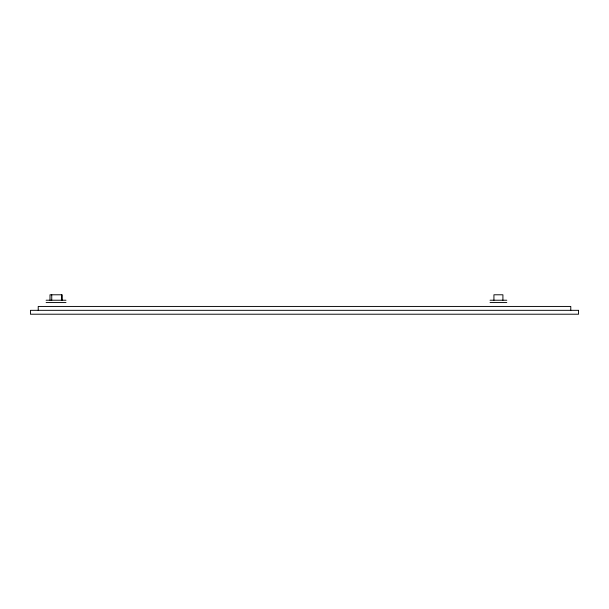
<?xml version="1.0" encoding="UTF-8"?>
<svg xmlns="http://www.w3.org/2000/svg" width="609" height="609" viewBox="0 0 609 609"><rect width="100%" height="100%" fill="white"/><g stroke="black" fill="none" stroke-linecap="round" stroke-linejoin="round"><path stroke-width="0.91" d="M46.109 300.229L65.978 300.229M490.047 300.229L506.795 300.229M46.109 302.559L65.978 302.559M490.047 302.559L506.795 302.559M570.778 310.331L570.778 306.441L38.222 306.441L38.222 310.331M502.912 300.229L502.912 294.786L493.929 294.786L493.929 300.229M62.095 300.229L62.095 294.786L49.999 294.786L49.999 300.229M61.73 294.786L61.73 300.229M51.742 294.786L51.742 300.229M578.55 310.331L30.45 310.331L30.45 314.214L578.55 314.214L578.55 310.331"/></g></svg>
